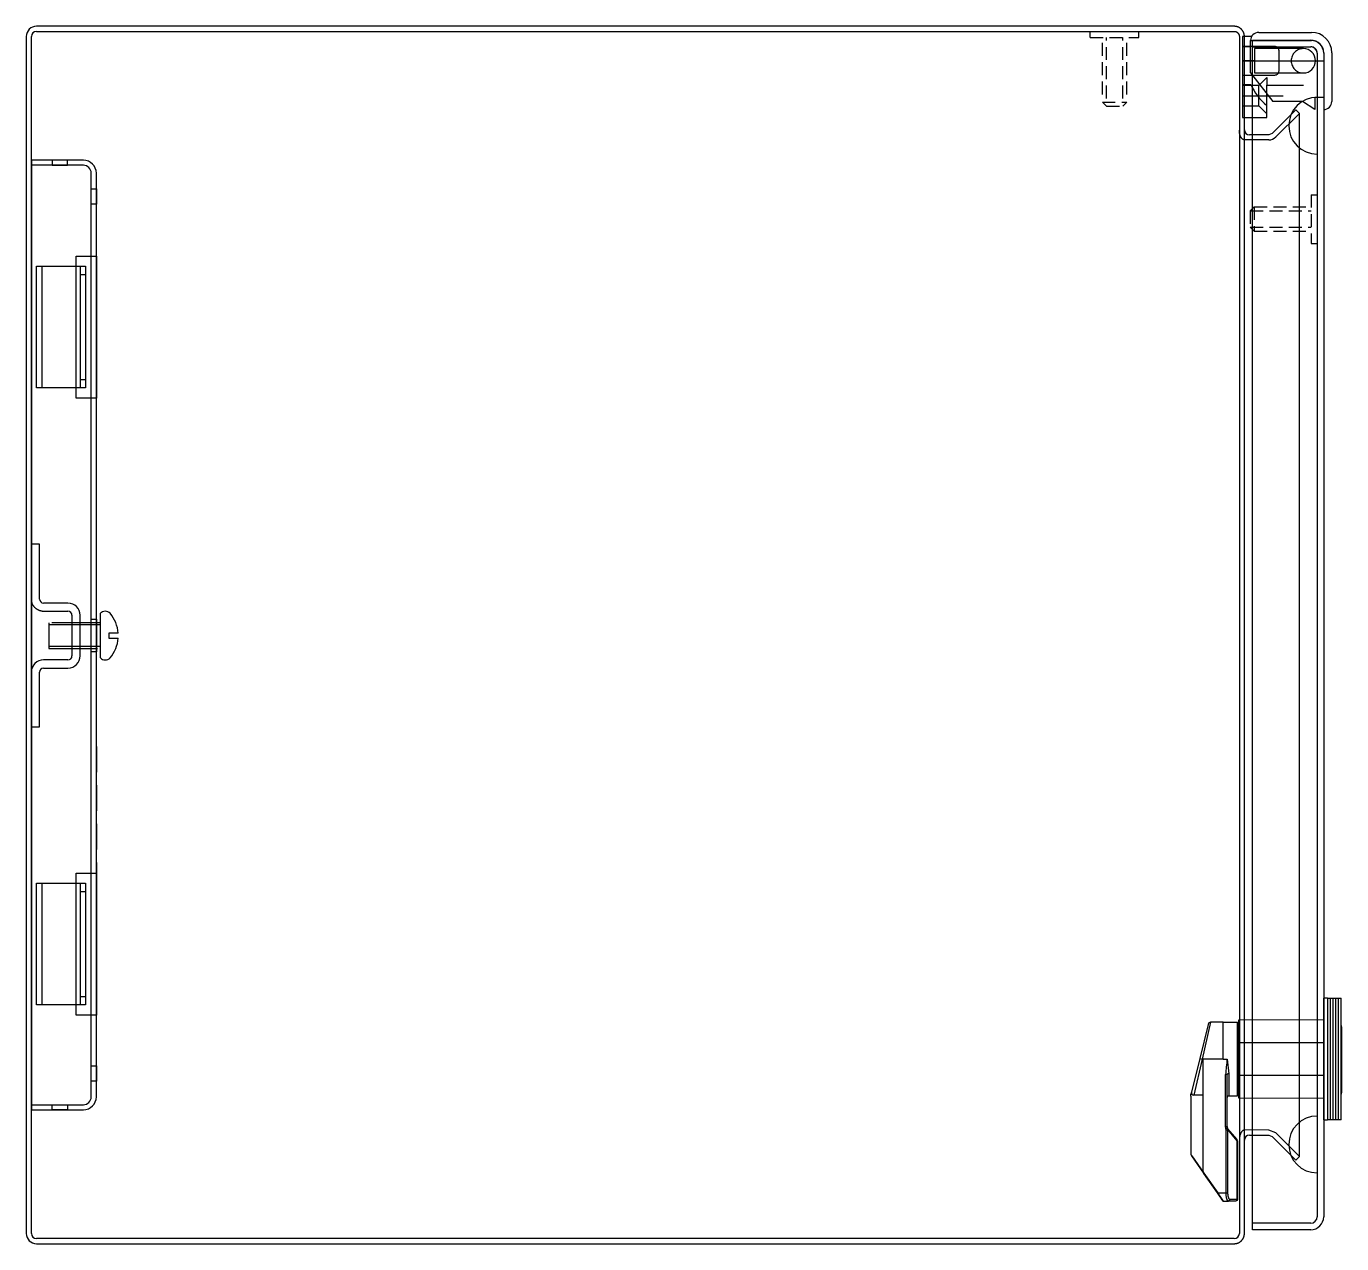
# Model space of a CAD drawing. Header units: millimetres. Extents: x 979 to 5828, y -1860 to 642.
# Drawn here: x 5126.4 to 5450.4, y -1385.1 to -1085.2 of the extents above; entities that cross this region are included whole.
import ezdxf

# ---------------------------------------------------------------- set-up
doc = ezdxf.new("R2010")
doc.units = ezdxf.units.MM
for name, pattern in [('ACAD_ISO03W100', [30, 12, -18]), ('CENTER', [50.8, 31.75, -6.35, 6.35, -6.35]), ('HIDDEN', [9.525, 6.35, -3.175]), ('HIDDEN2', [4.7625, 3.175, -1.5875])]:
    doc.linetypes.add(name, pattern=pattern)

msp = doc.modelspace()

# ---------------------------------------------------------------- linework, layer by layer
for p, q in [((5423.956, -1085.186), (5128.925, -1085.186)), ((5424.012, -1085.188), (5423.956, -1085.186)), ((5424.068, -1085.191), (5424.012, -1085.188)), ((5424.125, -1085.196), (5424.068, -1085.191)), ((5424.182, -1085.202), (5424.125, -1085.196)), ((5424.24, -1085.209), (5424.182, -1085.202)), ((5424.297, -1085.217), (5424.24, -1085.209)), ((5424.355, -1085.227), (5424.297, -1085.217)), ((5424.414, -1085.239), (5424.355, -1085.227)), ((5424.472, -1085.252), (5424.414, -1085.239)), ((5424.53, -1085.266), (5424.472, -1085.252)), ((5424.588, -1085.282), (5424.53, -1085.266)), ((5126.401, -1087.686), (5126.401, -1382.611)), ((5127.675, -1382.611), (5127.675, -1087.686)), ((5128.925, -1086.436), (5423.931, -1086.436)), ((5388.425, -1086.486), (5400.425, -1086.486)), ((5423.931, -1086.436), (5423.959, -1086.437)), ((5423.959, -1086.437), (5423.987, -1086.438)), ((5423.987, -1086.438), (5424.015, -1086.441)), ((5424.015, -1086.441), (5424.044, -1086.444)), ((5424.044, -1086.444), (5424.073, -1086.447)), ((5424.073, -1086.447), (5424.102, -1086.452)), ((5424.102, -1086.452), (5424.131, -1086.457)), ((5424.131, -1086.457), (5424.16, -1086.462)), ((5424.16, -1086.462), (5424.189, -1086.469)), ((5424.189, -1086.469), (5424.218, -1086.476)), ((5424.218, -1086.476), (5424.247, -1086.484)), ((5424.247, -1086.484), (5424.276, -1086.493)), ((5424.276, -1086.493), (5424.305, -1086.502)), ((5424.305, -1086.502), (5424.334, -1086.512)), ((5424.334, -1086.512), (5424.363, -1086.523)), ((5424.363, -1086.523), (5424.392, -1086.535)), ((5424.392, -1086.535), (5424.421, -1086.548)), ((5424.421, -1086.548), (5424.449, -1086.561)), ((5424.449, -1086.561), (5424.477, -1086.575)), ((5424.477, -1086.575), (5424.505, -1086.59)), ((5424.505, -1086.59), (5424.533, -1086.606)), ((5424.533, -1086.606), (5424.56, -1086.622)), ((5424.56, -1086.622), (5424.587, -1086.639)), ((5424.587, -1086.639), (5424.614, -1086.657)), ((5424.647, -1085.3), (5424.588, -1085.282)), ((5424.614, -1086.657), (5424.64, -1086.676)), ((5424.64, -1086.676), (5424.666, -1086.695)), ((5424.705, -1085.319), (5424.647, -1085.3)), ((5424.666, -1086.695), (5424.691, -1086.715)), ((5424.691, -1086.715), (5424.716, -1086.736)), ((5424.763, -1085.339), (5424.705, -1085.319)), ((5424.716, -1086.736), (5424.74, -1086.757)), ((5424.74, -1086.757), (5424.764, -1086.779)), ((5424.821, -1085.361), (5424.763, -1085.339)), ((5424.764, -1086.779), (5424.787, -1086.802)), ((5424.787, -1086.802), (5424.81, -1086.825)), ((5424.81, -1086.825), (5424.832, -1086.849)), ((5424.878, -1085.385), (5424.821, -1085.361)), ((5424.832, -1086.849), (5424.853, -1086.873)), ((5424.853, -1086.873), (5424.874, -1086.898)), ((5424.874, -1086.898), (5424.894, -1086.923)), ((5424.936, -1085.41), (5424.878, -1085.385)), ((5424.894, -1086.923), (5424.913, -1086.949)), ((5424.913, -1086.949), (5424.932, -1086.975)), ((5424.932, -1086.975), (5424.949, -1087.002)), ((5424.992, -1085.437), (5424.936, -1085.41)), ((5424.949, -1087.002), (5424.967, -1087.029)), ((5424.967, -1087.029), (5424.983, -1087.056)), ((5424.983, -1087.056), (5424.999, -1087.084)), ((5425.049, -1085.465), (5424.992, -1085.437)), ((5424.999, -1087.084), (5425.014, -1087.112)), ((5425.014, -1087.112), (5425.028, -1087.14)), ((5425.028, -1087.14), (5425.041, -1087.168)), ((5425.041, -1087.168), (5425.054, -1087.197)), ((5425.105, -1085.495), (5425.049, -1085.465)), ((5425.054, -1087.197), (5425.065, -1087.226)), ((5425.065, -1087.226), (5425.076, -1087.254)), ((5425.076, -1087.254), (5425.087, -1087.283)), ((5425.087, -1087.283), (5425.096, -1087.313)), ((5425.096, -1087.313), (5425.105, -1087.342)), ((5425.16, -1085.526), (5425.105, -1085.495)), ((5425.105, -1087.342), (5425.113, -1087.371)), ((5425.113, -1087.371), (5425.12, -1087.4)), ((5425.12, -1087.4), (5425.127, -1087.429)), ((5425.127, -1087.429), (5425.132, -1087.458)), ((5425.132, -1087.458), (5425.137, -1087.487)), ((5425.137, -1087.487), (5425.142, -1087.516)), ((5425.142, -1087.516), (5425.145, -1087.545)), ((5425.145, -1087.545), (5425.148, -1087.573)), ((5425.148, -1087.573), (5425.15, -1087.602)), ((5425.15, -1087.602), (5425.152, -1087.63)), ((5425.152, -1087.63), (5425.153, -1087.658)), ((5425.153, -1087.658), (5425.153, -1087.686)), ((5425.153, -1087.686), (5425.153, -1382.611)), ((5425.215, -1085.559), (5425.16, -1085.526)), ((5425.269, -1085.593), (5425.215, -1085.559)), ((5425.322, -1085.629), (5425.269, -1085.593)), ((5425.374, -1085.666), (5425.322, -1085.629)), ((5425.426, -1085.705), (5425.374, -1085.666)), ((5425.476, -1085.745), (5425.426, -1085.705)), ((5425.526, -1085.786), (5425.476, -1085.745)), ((5425.574, -1085.829), (5425.526, -1085.786)), ((5425.622, -1085.873), (5425.574, -1085.829)), ((5425.668, -1085.918), (5425.622, -1085.873)), ((5425.713, -1085.964), (5425.668, -1085.918)), ((5425.757, -1086.012), (5425.713, -1085.964)), ((5425.8, -1086.06), (5425.757, -1086.012)), ((5425.841, -1086.11), (5425.8, -1086.06)), ((5425.881, -1086.161), (5425.841, -1086.11)), ((5425.92, -1086.212), (5425.881, -1086.161)), ((5425.957, -1086.264), (5425.92, -1086.212)), ((5428.193, -1087.686), (5425.925, -1087.686)), ((5425.925, -1087.686), (5425.925, -1103.686)), ((5425.925, -1087.686), (5425.925, -1107.686)), ((5425.993, -1086.318), (5425.957, -1086.264)), ((5426.027, -1086.372), (5425.993, -1086.318)), ((5426.06, -1086.426), (5426.027, -1086.372)), ((5426.091, -1086.482), (5426.06, -1086.426)), ((5426.121, -1086.537), (5426.091, -1086.482)), ((5426.149, -1086.594), (5426.121, -1086.537)), ((5426.176, -1086.651), (5426.149, -1086.594)), ((5426.201, -1086.708), (5426.176, -1086.651)), ((5426.225, -1086.765), (5426.201, -1086.708)), ((5426.247, -1086.823), (5426.225, -1086.765)), ((5426.268, -1086.881), (5426.247, -1086.823)), ((5426.287, -1086.939), (5426.268, -1086.881)), ((5426.304, -1086.998), (5426.287, -1086.939)), ((5426.32, -1087.056), (5426.304, -1086.998)), ((5426.334, -1087.114), (5426.32, -1087.056)), ((5426.347, -1087.173), (5426.334, -1087.114)), ((5426.359, -1087.231), (5426.347, -1087.173)), ((5426.369, -1087.289), (5426.359, -1087.231)), ((5426.377, -1087.346), (5426.369, -1087.289)), ((5426.385, -1087.404), (5426.377, -1087.346)), ((5426.39, -1087.461), (5426.385, -1087.404)), ((5426.395, -1087.518), (5426.39, -1087.461)), ((5426.398, -1087.574), (5426.395, -1087.518)), ((5426.4, -1087.63), (5426.398, -1087.574)), ((5426.401, -1087.686), (5426.4, -1087.63)), ((5426.401, -1382.111), (5426.401, -1087.686)), ((5429.925, -1086.686), (5442.925, -1086.686)), ((5425.925, -1090.186), (5427.925, -1090.186)), ((5427.925, -1096.686), (5427.925, -1088.686)), ((5427.925, -1088.686), (5442.925, -1088.686)), ((5428.425, -1088.628), (5442.725, -1088.628)), ((5428.425, -1381.668), (5428.425, -1088.628)), ((5428.425, -1088.628), (5442.725, -1088.628)), ((5428.425, -1088.628), (5442.725, -1088.628)), ((5428.425, -1090.228), (5442.725, -1090.228)), ((5440.925, -1090.686), (5428.925, -1090.686)), ((5428.925, -1090.686), (5428.925, -1096.686)), ((5445.925, -1091.686), (5445.925, -1105.686)), ((5447.925, -1091.686), (5447.925, -1103.686)), ((5444.325, -1091.828), (5444.325, -1378.468)), ((5445.925, -1091.828), (5445.925, -1378.468)), ((5425.925, -1097.186), (5428.314, -1097.186)), ((5427.925, -1096.686), (5433.37, -1103.686)), ((5428.925, -1096.686), (5440.925, -1096.686)), ((5425.925, -1099.486), (5427.95, -1099.486)), ((5431.925, -1107.686), (5431.925, -1099.686)), ((5431.925, -1107.686), (5431.925, -1104.686)), ((5440.725, -1103.686), (5433.37, -1103.686)), ((5443.725, -1105.686), (5440.725, -1103.686)), ((5445.925, -1102.686), (5443.725, -1102.686)), ((5443.725, -1102.686), (5443.725, -1105.686)), ((5444.325, -1102.686), (5444.325, -1116.686)), ((5425.925, -1107.686), (5431.925, -1107.686)), ((5439.088, -1105.748), (5433.267, -1111.57)), ((5439.972, -1106.632), (5434.151, -1112.453)), ((5439.972, -1106.632), (5439.088, -1105.748)), ((5439.972, -1363.664), (5439.972, -1106.632)), ((5425.152, -1110.796), (5425.151, -1110.685)), ((5425.155, -1110.909), (5425.152, -1110.796)), ((5425.161, -1111.021), (5425.155, -1110.909)), ((5425.17, -1111.135), (5425.161, -1111.021)), ((5425.181, -1111.248), (5425.17, -1111.135)), ((5425.195, -1111.362), (5425.181, -1111.248)), ((5425.211, -1111.475), (5425.195, -1111.362)), ((5425.231, -1111.588), (5425.211, -1111.475)), ((5425.254, -1111.699), (5425.231, -1111.588)), ((5425.279, -1111.809), (5425.254, -1111.699)), ((5425.308, -1111.917), (5425.279, -1111.809)), ((5425.34, -1112.023), (5425.308, -1111.917)), ((5425.357, -1112.075), (5425.34, -1112.023)), ((5425.375, -1112.126), (5425.357, -1112.075)), ((5425.394, -1112.177), (5425.375, -1112.126)), ((5425.414, -1112.227), (5425.394, -1112.177)), ((5425.434, -1112.276), (5425.414, -1112.227)), ((5425.455, -1112.324), (5425.434, -1112.276)), ((5425.476, -1112.371), (5425.455, -1112.324)), ((5425.499, -1112.417), (5425.476, -1112.371)), ((5425.522, -1112.462), (5425.499, -1112.417)), ((5425.546, -1112.506), (5425.522, -1112.462)), ((5425.571, -1112.549), (5425.546, -1112.506)), ((5425.596, -1112.591), (5425.571, -1112.549)), ((5425.622, -1112.632), (5425.596, -1112.591)), ((5425.649, -1112.671), (5425.622, -1112.632)), ((5425.676, -1112.709), (5425.649, -1112.671)), ((5425.704, -1112.746), (5425.676, -1112.709)), ((5425.733, -1112.782), (5425.704, -1112.746)), ((5425.762, -1112.816), (5425.733, -1112.782)), ((5425.791, -1112.848), (5425.762, -1112.816)), ((5425.822, -1112.88), (5425.791, -1112.848)), ((5425.852, -1112.909), (5425.822, -1112.88)), ((5425.884, -1112.938), (5425.852, -1112.909)), ((5425.915, -1112.965), (5425.884, -1112.938)), ((5425.931, -1112.978), (5425.915, -1112.965)), ((5425.948, -1112.99), (5425.931, -1112.978)), ((5425.964, -1113.002), (5425.948, -1112.99)), ((5425.98, -1113.014), (5425.964, -1113.002)), ((5425.997, -1113.025), (5425.98, -1113.014)), ((5426.013, -1113.036), (5425.997, -1113.025)), ((5426.03, -1113.047), (5426.013, -1113.036)), ((5426.047, -1113.057), (5426.03, -1113.047)), ((5426.063, -1113.067), (5426.047, -1113.057)), ((5426.08, -1113.076), (5426.063, -1113.067)), ((5426.097, -1113.085), (5426.08, -1113.076)), ((5426.114, -1113.094), (5426.097, -1113.085)), ((5426.131, -1113.102), (5426.114, -1113.094)), ((5426.148, -1113.11), (5426.131, -1113.102)), ((5426.166, -1113.117), (5426.148, -1113.11)), ((5426.183, -1113.124), (5426.166, -1113.117)), ((5426.2, -1113.131), (5426.183, -1113.124)), ((5426.218, -1113.137), (5426.2, -1113.131)), ((5426.235, -1113.143), (5426.218, -1113.137)), ((5426.253, -1113.149), (5426.235, -1113.143)), ((5426.27, -1113.154), (5426.253, -1113.149)), ((5426.288, -1113.159), (5426.27, -1113.154)), ((5426.305, -1113.163), (5426.288, -1113.159)), ((5426.323, -1113.167), (5426.305, -1113.163)), ((5426.341, -1113.17), (5426.323, -1113.167)), ((5426.358, -1113.174), (5426.341, -1113.17)), ((5426.376, -1113.176), (5426.358, -1113.174)), ((5426.394, -1113.179), (5426.376, -1113.176)), ((5426.412, -1113.181), (5426.394, -1113.179)), ((5426.429, -1113.182), (5426.412, -1113.181)), ((5426.447, -1113.184), (5426.429, -1113.182)), ((5426.465, -1113.185), (5426.447, -1113.184)), ((5426.483, -1113.185), (5426.465, -1113.185)), ((5426.5, -1113.185), (5426.483, -1113.185)), ((5432.383, -1113.185), (5426.5, -1113.185)), ((5432.383, -1111.936), (5427.651, -1111.936)), ((5433.267, -1111.57), (5432.383, -1111.936)), ((5140.451, -1118.186), (5127.651, -1118.186)), ((5127.651, -1118.186), (5127.651, -1352.111)), ((5140.451, -1119.436), (5127.651, -1119.436)), ((5142.401, -1348.911), (5142.401, -1121.386)), ((5143.651, -1348.911), (5143.651, -1121.386)), ((5444.325, -1126.686), (5444.325, -1138.686)), ((5138.651, -1141.786), (5143.651, -1141.786)), ((5138.651, -1176.786), (5138.651, -1141.786)), ((5143.651, -1141.786), (5143.651, -1176.786)), ((5128.951, -1144.286), (5140.951, -1144.286)), ((5128.951, -1174.286), (5128.951, -1144.286)), ((5130.201, -1144.286), (5130.201, -1174.286)), ((5139.701, -1144.286), (5139.701, -1174.286)), ((5139.701, -1146.357), (5140.951, -1146.357)), ((5140.951, -1144.286), (5140.951, -1174.286)), ((5139.701, -1172.215), (5140.951, -1172.215)), ((5140.951, -1174.286), (5128.951, -1174.286)), ((5143.651, -1176.786), (5138.651, -1176.786)), ((5127.651, -1212.786), (5127.675, -1226.671)), ((5129.651, -1212.786), (5127.651, -1212.786)), ((5129.651, -1226.286), (5129.651, -1212.786)), ((5127.675, -1226.671), (5127.675, -1226.723)), ((5127.675, -1226.723), (5127.676, -1226.776)), ((5127.676, -1226.776), (5127.679, -1226.829)), ((5127.679, -1226.829), (5127.684, -1226.883)), ((5127.684, -1226.883), (5127.69, -1226.937)), ((5127.69, -1226.937), (5127.698, -1226.992)), ((5127.698, -1226.992), (5127.707, -1227.047)), ((5127.707, -1227.047), (5127.718, -1227.102)), ((5127.718, -1227.102), (5127.731, -1227.158)), ((5127.731, -1227.158), (5127.746, -1227.214)), ((5127.746, -1227.214), (5127.762, -1227.27)), ((5127.762, -1227.27), (5127.78, -1227.326)), ((5127.78, -1227.326), (5127.8, -1227.383)), ((5127.8, -1227.383), (5127.822, -1227.439)), ((5127.822, -1227.439), (5127.846, -1227.496)), ((5127.846, -1227.496), (5127.872, -1227.553)), ((5127.872, -1227.553), (5127.899, -1227.609)), ((5127.899, -1227.609), (5127.929, -1227.665)), ((5127.929, -1227.665), (5127.96, -1227.722)), ((5127.96, -1227.722), (5127.993, -1227.778)), ((5127.993, -1227.778), (5128.028, -1227.833)), ((5136.651, -1227.286), (5130.651, -1227.286)), ((5128.028, -1227.833), (5128.065, -1227.888)), ((5128.065, -1227.888), (5128.104, -1227.943)), ((5128.104, -1227.943), (5128.144, -1227.997)), ((5128.144, -1227.997), (5128.186, -1228.051)), ((5128.186, -1228.051), (5128.23, -1228.104)), ((5128.23, -1228.104), (5128.276, -1228.157)), ((5128.276, -1228.157), (5128.324, -1228.209)), ((5128.324, -1228.209), (5128.373, -1228.26)), ((5128.373, -1228.26), (5128.423, -1228.31)), ((5128.423, -1228.31), (5128.475, -1228.359)), ((5128.475, -1228.359), (5128.529, -1228.407)), ((5128.529, -1228.407), (5128.584, -1228.455)), ((5128.584, -1228.455), (5128.641, -1228.501)), ((5128.641, -1228.501), (5128.699, -1228.546)), ((5128.699, -1228.546), (5128.758, -1228.59)), ((5128.758, -1228.59), (5128.818, -1228.633)), ((5128.818, -1228.633), (5128.88, -1228.675)), ((5128.88, -1228.675), (5128.943, -1228.716)), ((5128.943, -1228.716), (5129.006, -1228.755)), ((5129.006, -1228.755), (5129.071, -1228.793)), ((5129.071, -1228.793), (5129.136, -1228.83)), ((5129.136, -1228.83), (5129.202, -1228.865)), ((5129.202, -1228.865), (5129.269, -1228.899)), ((5129.269, -1228.899), (5129.337, -1228.932)), ((5129.337, -1228.932), (5129.405, -1228.963)), ((5129.405, -1228.963), (5129.474, -1228.993)), ((5129.474, -1228.993), (5129.543, -1229.021)), ((5129.543, -1229.021), (5129.612, -1229.048)), ((5129.612, -1229.048), (5129.682, -1229.074)), ((5129.682, -1229.074), (5129.752, -1229.098)), ((5129.752, -1229.098), (5129.822, -1229.121)), ((5129.822, -1229.121), (5129.892, -1229.142)), ((5129.892, -1229.142), (5129.962, -1229.162)), ((5129.962, -1229.162), (5130.032, -1229.18)), ((5130.032, -1229.18), (5130.102, -1229.197)), ((5130.102, -1229.197), (5130.172, -1229.213)), ((5130.172, -1229.213), (5130.241, -1229.227)), ((5130.241, -1229.227), (5130.311, -1229.24)), ((5130.311, -1229.24), (5130.38, -1229.252)), ((5130.38, -1229.252), (5130.516, -1229.272)), ((5130.516, -1229.272), (5130.651, -1229.286)), ((5130.651, -1229.286), (5136.651, -1229.286)), ((5137.651, -1230.286), (5137.651, -1240.286)), ((5139.65, -1240.286), (5139.65, -1230.286)), ((5144.65, -1240.796), (5144.65, -1229.796)), ((5131.95, -1232.671), (5131.95, -1237.921)), ((5144.65, -1232.671), (5131.95, -1232.671)), ((5142.401, -1231.286), (5143.651, -1231.286)), ((5142.401, -1239.286), (5142.401, -1231.286)), ((5143.651, -1231.286), (5143.651, -1239.286)), ((5144.65, -1237.921), (5144.65, -1232.671)), ((5146.75, -1234.696), (5146.75, -1235.896)), ((5149.029, -1234.696), (5146.75, -1234.696)), ((5146.75, -1235.896), (5149.029, -1235.896)), ((5131.95, -1237.921), (5144.65, -1237.921)), ((5143.651, -1239.286), (5142.401, -1239.286)), ((5136.651, -1241.286), (5130.651, -1241.286)), ((5130.651, -1243.286), (5136.651, -1243.286)), ((5127.651, -1244.286), (5127.651, -1257.786)), ((5129.651, -1257.786), (5129.651, -1244.286)), ((5127.651, -1257.786), (5129.651, -1257.786)), ((5138.651, -1293.786), (5143.651, -1293.786)), ((5138.651, -1328.786), (5138.651, -1293.786)), ((5143.651, -1293.786), (5143.651, -1328.786)), ((5128.951, -1296.286), (5140.951, -1296.286)), ((5128.951, -1326.286), (5128.951, -1296.286)), ((5130.201, -1296.286), (5130.201, -1326.286)), ((5139.701, -1296.286), (5139.701, -1326.286)), ((5139.701, -1298.357), (5140.951, -1298.357)), ((5140.951, -1296.286), (5140.951, -1326.286)), ((5139.701, -1324.215), (5140.951, -1324.215)), ((5140.951, -1326.286), (5128.951, -1326.286)), ((5143.651, -1328.786), (5138.651, -1328.786)), ((5142.401, -1341.329), (5143.651, -1341.329)), ((5142.401, -1345.079), (5142.401, -1341.329)), ((5143.651, -1341.329), (5143.651, -1345.079)), ((5143.651, -1345.079), (5142.401, -1345.079)), ((5127.651, -1350.861), (5140.451, -1350.861)), ((5132.776, -1350.861), (5136.526, -1350.861)), ((5132.776, -1352.111), (5132.776, -1350.861)), ((5136.526, -1350.861), (5136.526, -1352.111)), ((5127.651, -1352.111), (5140.451, -1352.111)), ((5136.526, -1352.111), (5132.776, -1352.111)), ((5444.325, -1353.668), (5444.325, -1367.668)), ((5425.86, -1357.371), (5425.829, -1357.401)), ((5425.891, -1357.343), (5425.86, -1357.371)), ((5425.923, -1357.316), (5425.891, -1357.343)), ((5425.939, -1357.303), (5425.923, -1357.316)), ((5425.955, -1357.29), (5425.939, -1357.303)), ((5425.971, -1357.278), (5425.955, -1357.29)), ((5425.987, -1357.267), (5425.971, -1357.278)), ((5426.004, -1357.255), (5425.987, -1357.267)), ((5426.02, -1357.244), (5426.004, -1357.255)), ((5426.037, -1357.234), (5426.02, -1357.244)), ((5426.054, -1357.224), (5426.037, -1357.234)), ((5426.071, -1357.214), (5426.054, -1357.224)), ((5426.088, -1357.205), (5426.071, -1357.214)), ((5426.105, -1357.196), (5426.088, -1357.205)), ((5426.122, -1357.187), (5426.105, -1357.196)), ((5426.139, -1357.179), (5426.122, -1357.187)), ((5426.156, -1357.171), (5426.139, -1357.179)), ((5426.173, -1357.163), (5426.156, -1357.171)), ((5426.19, -1357.156), (5426.173, -1357.163)), ((5426.208, -1357.15), (5426.19, -1357.156)), ((5426.225, -1357.144), (5426.208, -1357.15)), ((5426.243, -1357.138), (5426.225, -1357.144)), ((5426.26, -1357.132), (5426.243, -1357.138)), ((5426.278, -1357.127), (5426.26, -1357.132)), ((5426.295, -1357.122), (5426.278, -1357.127)), ((5426.313, -1357.118), (5426.295, -1357.122)), ((5426.33, -1357.114), (5426.313, -1357.118)), ((5426.348, -1357.111), (5426.33, -1357.114)), ((5426.366, -1357.108), (5426.348, -1357.111)), ((5426.384, -1357.105), (5426.366, -1357.108)), ((5426.401, -1357.102), (5426.384, -1357.105)), ((5426.419, -1357.1), (5426.401, -1357.102)), ((5426.437, -1357.099), (5426.419, -1357.1)), ((5426.455, -1357.097), (5426.437, -1357.099)), ((5426.472, -1357.097), (5426.455, -1357.097)), ((5426.49, -1357.096), (5426.472, -1357.097)), ((5426.508, -1357.096), (5426.49, -1357.096)), ((5432.39, -1357.103), (5426.508, -1357.096)), ((5434.157, -1357.837), (5432.39, -1357.103)), ((5425.156, -1359.483), (5425.155, -1359.594)), ((5425.16, -1359.371), (5425.156, -1359.483)), ((5425.166, -1359.258), (5425.16, -1359.371)), ((5425.175, -1359.145), (5425.166, -1359.258)), ((5425.186, -1359.031), (5425.175, -1359.145)), ((5425.2, -1358.918), (5425.186, -1359.031)), ((5425.217, -1358.805), (5425.2, -1358.918)), ((5425.237, -1358.692), (5425.217, -1358.805)), ((5425.26, -1358.581), (5425.237, -1358.692)), ((5425.285, -1358.471), (5425.26, -1358.581)), ((5425.314, -1358.363), (5425.285, -1358.471)), ((5425.346, -1358.257), (5425.314, -1358.363)), ((5425.364, -1358.205), (5425.346, -1358.257)), ((5425.382, -1358.154), (5425.364, -1358.205)), ((5425.4, -1358.103), (5425.382, -1358.154)), ((5425.42, -1358.053), (5425.4, -1358.103)), ((5425.44, -1358.004), (5425.42, -1358.053)), ((5425.461, -1357.956), (5425.44, -1358.004)), ((5425.483, -1357.909), (5425.461, -1357.956)), ((5425.506, -1357.863), (5425.483, -1357.909)), ((5425.529, -1357.818), (5425.506, -1357.863)), ((5425.553, -1357.774), (5425.529, -1357.818)), ((5425.577, -1357.731), (5425.553, -1357.774)), ((5425.603, -1357.689), (5425.577, -1357.731)), ((5425.629, -1357.649), (5425.603, -1357.689)), ((5425.656, -1357.609), (5425.629, -1357.649)), ((5425.683, -1357.571), (5425.656, -1357.609)), ((5425.711, -1357.534), (5425.683, -1357.571)), ((5425.74, -1357.499), (5425.711, -1357.534)), ((5425.769, -1357.465), (5425.74, -1357.499)), ((5425.798, -1357.432), (5425.769, -1357.465)), ((5425.829, -1357.401), (5425.798, -1357.432)), ((5427.651, -1358.361), (5432.383, -1358.361)), ((5432.383, -1358.361), (5433.267, -1358.727)), ((5433.267, -1358.727), (5439.088, -1364.548)), ((5439.972, -1363.664), (5434.157, -1357.837)), ((5439.088, -1364.548), (5439.972, -1363.664)), ((5442.725, -1380.068), (5428.425, -1380.068)), ((5426.287, -1383.357), (5426.304, -1383.299)), ((5426.304, -1383.299), (5426.32, -1383.241)), ((5426.32, -1383.241), (5426.334, -1383.182)), ((5426.334, -1383.182), (5426.347, -1383.124)), ((5426.347, -1383.124), (5426.359, -1383.066)), ((5426.359, -1383.066), (5426.369, -1383.008)), ((5426.369, -1383.008), (5426.377, -1382.95)), ((5426.377, -1382.95), (5426.385, -1382.893)), ((5426.385, -1382.893), (5426.39, -1382.836)), ((5426.39, -1382.836), (5426.395, -1382.779)), ((5426.395, -1382.779), (5426.398, -1382.723)), ((5426.398, -1382.723), (5426.4, -1382.667)), ((5426.4, -1382.667), (5426.401, -1382.611)), ((5426.401, -1382.611), (5426.401, -1382.111)), ((5442.725, -1381.668), (5428.425, -1381.668)), ((5128.901, -1385.111), (5423.956, -1385.111)), ((5423.903, -1383.861), (5128.925, -1383.861)), ((5423.956, -1385.111), (5424.012, -1385.109)), ((5424.012, -1385.109), (5424.068, -1385.106)), ((5424.068, -1385.106), (5424.125, -1385.101)), ((5424.125, -1385.101), (5424.182, -1385.095)), ((5424.182, -1385.095), (5424.24, -1385.088)), ((5424.24, -1385.088), (5424.297, -1385.079)), ((5424.297, -1385.079), (5424.355, -1385.069)), ((5424.355, -1385.069), (5424.414, -1385.058)), ((5424.414, -1385.058), (5424.472, -1385.045)), ((5424.472, -1385.045), (5424.53, -1385.031)), ((5424.53, -1385.031), (5424.588, -1385.015)), ((5424.588, -1385.015), (5424.647, -1384.997)), ((5424.647, -1384.997), (5424.705, -1384.978)), ((5424.705, -1384.978), (5424.763, -1384.958)), ((5424.763, -1384.958), (5424.821, -1384.936)), ((5424.821, -1384.936), (5424.878, -1384.912)), ((5424.878, -1384.912), (5424.936, -1384.887)), ((5424.936, -1384.887), (5424.992, -1384.86)), ((5424.992, -1384.86), (5425.049, -1384.832)), ((5425.049, -1384.832), (5425.105, -1384.802)), ((5425.105, -1384.802), (5425.16, -1384.771)), ((5425.16, -1384.771), (5425.215, -1384.738)), ((5425.215, -1384.738), (5425.269, -1384.704)), ((5425.269, -1384.704), (5425.322, -1384.668)), ((5425.322, -1384.668), (5425.374, -1384.631)), ((5425.374, -1384.631), (5425.426, -1384.592)), ((5425.426, -1384.592), (5425.476, -1384.552)), ((5425.476, -1384.552), (5425.526, -1384.511)), ((5425.526, -1384.511), (5425.574, -1384.468)), ((5425.574, -1384.468), (5425.622, -1384.424)), ((5425.622, -1384.424), (5425.668, -1384.379)), ((5425.668, -1384.379), (5425.713, -1384.333)), ((5425.713, -1384.333), (5425.757, -1384.285)), ((5425.757, -1384.285), (5425.8, -1384.237)), ((5425.8, -1384.237), (5425.841, -1384.187)), ((5425.841, -1384.187), (5425.881, -1384.136)), ((5425.881, -1384.136), (5425.92, -1384.085)), ((5425.92, -1384.085), (5425.957, -1384.032)), ((5425.957, -1384.032), (5425.993, -1383.979)), ((5425.993, -1383.979), (5426.027, -1383.925)), ((5426.027, -1383.925), (5426.06, -1383.871)), ((5426.06, -1383.871), (5426.091, -1383.815)), ((5426.091, -1383.815), (5426.121, -1383.759)), ((5426.121, -1383.759), (5426.149, -1383.703)), ((5426.149, -1383.703), (5426.176, -1383.646)), ((5426.176, -1383.646), (5426.201, -1383.589)), ((5426.201, -1383.589), (5426.225, -1383.531)), ((5426.225, -1383.531), (5426.247, -1383.474)), ((5426.247, -1383.474), (5426.268, -1383.416)), ((5426.268, -1383.416), (5426.287, -1383.357))]:
    msp.add_line(p, q)
at = {"color": 9, "linetype": 'HIDDEN2'}
for p, q in [((5388.425, -1087.986), (5388.425, -1086.486)), ((5388.425, -1087.986), (5400.425, -1087.986)), ((5391.425, -1101.986), (5391.425, -1087.986)), ((5392.425, -1102.986), (5392.425, -1087.986)), ((5396.425, -1102.986), (5396.425, -1087.986)), ((5397.425, -1101.986), (5397.425, -1087.986)), ((5400.425, -1087.986), (5400.425, -1086.486)), ((5391.425, -1103.895), (5397.425, -1103.895)), ((5391.425, -1103.895), (5392.425, -1104.895)), ((5397.425, -1103.895), (5396.425, -1104.895)), ((5392.425, -1104.895), (5396.425, -1104.895)), ((5442.825, -1126.686), (5444.325, -1126.686)), ((5442.825, -1126.686), (5442.825, -1138.686)), ((5428.825, -1129.686), (5427.825, -1130.686)), ((5428.825, -1129.686), (5428.825, -1135.686)), ((5428.825, -1129.686), (5442.825, -1129.686)), ((5427.825, -1130.686), (5427.825, -1134.686)), ((5427.825, -1130.686), (5442.825, -1130.686)), ((5428.825, -1135.686), (5427.825, -1134.686)), ((5427.825, -1134.686), (5442.825, -1134.686)), ((5428.825, -1135.686), (5442.825, -1135.686)), ((5442.825, -1138.686), (5444.325, -1138.686))]:
    msp.add_line(p, q, dxfattribs=at)
at = {"linetype": 'ACAD_ISO03W100'}
for p, q in [((5433.925, -1090.186), (5425.925, -1090.186)), ((5425.925, -1090.186), (5425.925, -1097.186)), ((5434.925, -1096.186), (5434.925, -1091.186)), ((5425.925, -1097.186), (5433.925, -1097.186)), ((5429.925, -1099.786), (5431.925, -1097.786)), ((5431.925, -1097.786), (5431.925, -1099.686)), ((5429.925, -1099.786), (5425.925, -1099.786)), ((5425.925, -1099.786), (5425.925, -1104.786)), ((5429.925, -1104.786), (5429.925, -1099.786)), ((5431.925, -1099.686), (5440.925, -1099.686)), ((5425.925, -1102.286), (5435.925, -1102.286)), ((5425.925, -1104.786), (5429.925, -1104.786)), ((5429.925, -1104.786), (5431.925, -1106.786)), ((5131.95, -1232.111), (5131.95, -1238.461)), ((5144.65, -1232.111), (5131.95, -1232.111)), ((5144.65, -1238.461), (5144.65, -1232.111)), ((5131.95, -1238.461), (5144.65, -1238.461))]:
    msp.add_line(p, q, dxfattribs=at)
at = {"color": 9, "linetype": 'HIDDEN'}
for p, q in [((5428.425, -1090.228), (5442.725, -1090.228)), ((5428.425, -1090.228), (5442.725, -1090.228)), ((5138.651, -1141.786), (5143.651, -1141.786)), ((5143.651, -1141.786), (5143.651, -1176.786)), ((5143.651, -1176.786), (5138.651, -1176.786)), ((5143.651, -1262.611), (5143.651, -1297.611))]:
    msp.add_line(p, q, dxfattribs=at)
at = {"linetype": 'CENTER'}
for p, q in [((5428.925, -1093.686), (5425.925, -1093.686)), ((5425.925, -1093.686), (5445.925, -1093.686))]:
    msp.add_line(p, q, dxfattribs=at)
at = {"color": 9}
for p, q in [((5136.526, -1118.186), (5132.776, -1118.186)), ((5132.776, -1118.186), (5132.776, -1119.436)), ((5132.776, -1119.436), (5136.526, -1119.436)), ((5136.526, -1119.436), (5136.526, -1118.186)), ((5142.401, -1125.218), (5143.651, -1125.218)), ((5142.401, -1128.968), (5142.401, -1125.218)), ((5143.651, -1125.218), (5143.651, -1128.968)), ((5143.651, -1128.968), (5142.401, -1128.968))]:
    msp.add_line(p, q, dxfattribs=at)
at = {"color": 7}
for p, q in [((5143.651, -1239.286), (5143.651, -1231.286)), ((5445.925, -1354.611), (5445.925, -1324.611)), ((5446.9, -1324.611), (5445.925, -1324.611)), ((5446.9, -1324.611), (5447.643, -1324.611)), ((5446.9, -1324.611), (5446.9, -1354.611)), ((5447.643, -1324.611), (5448.298, -1324.611)), ((5447.643, -1354.611), (5447.643, -1324.611)), ((5448.298, -1324.611), (5448.953, -1324.611)), ((5448.298, -1354.611), (5448.298, -1324.611)), ((5448.953, -1324.611), (5449.609, -1324.611)), ((5448.953, -1354.611), (5448.953, -1324.611)), ((5449.609, -1324.611), (5450.263, -1324.611)), ((5449.609, -1354.611), (5449.609, -1324.611)), ((5450.263, -1354.611), (5450.263, -1324.611)), ((5417.47, -1331.108), (5415.408, -1339.466)), ((5418.072, -1330.563), (5415.989, -1339.61)), ((5421.175, -1330.547), (5418.071, -1330.56)), ((5421.176, -1339.608), (5421.175, -1330.547)), ((5421.175, -1330.549), (5424.675, -1330.561)), ((5424.675, -1348.661), (5424.675, -1330.561)), ((5445.925, -1329.94), (5424.925, -1330.011)), ((5424.925, -1330.011), (5424.925, -1335.542)), ((5450.361, -1331.877), (5450.263, -1331.231)), ((5450.361, -1331.877), (5450.263, -1331.877)), ((5450.361, -1347.744), (5450.361, -1331.877)), ((5424.925, -1334.897), (5424.675, -1334.898)), ((5424.925, -1335.542), (5445.925, -1335.52)), ((5424.925, -1343.68), (5424.925, -1335.542)), ((5415.408, -1339.466), (5413.36, -1347.771)), ((5415.989, -1339.61), (5413.936, -1348.523)), ((5415.989, -1339.61), (5416.175, -1339.61)), ((5421.175, -1339.611), (5416.175, -1339.611)), ((5416.175, -1339.611), (5416.175, -1366.894)), ((5421.175, -1339.611), (5422.175, -1339.611)), ((5422.175, -1339.611), (5422.574, -1343.248)), ((5421.774, -1356.275), (5421.774, -1343.408)), ((5421.852, -1343.408), (5421.774, -1343.408)), ((5421.928, -1343.408), (5421.852, -1343.408)), ((5421.997, -1343.408), (5421.928, -1343.408)), ((5422.058, -1343.408), (5421.997, -1343.408)), ((5422.108, -1343.408), (5422.058, -1343.408)), ((5422.145, -1343.408), (5422.108, -1343.408)), ((5422.168, -1343.408), (5422.145, -1343.408)), ((5422.175, -1343.408), (5422.168, -1343.408)), ((5422.183, -1343.377), (5422.175, -1343.408)), ((5422.175, -1356.275), (5422.175, -1343.408)), ((5422.206, -1343.347), (5422.183, -1343.377)), ((5422.242, -1343.319), (5422.206, -1343.347)), ((5422.292, -1343.295), (5422.242, -1343.319)), ((5422.352, -1343.275), (5422.292, -1343.295)), ((5422.421, -1343.26), (5422.352, -1343.275)), ((5422.496, -1343.251), (5422.421, -1343.26)), ((5422.574, -1343.248), (5422.496, -1343.251)), ((5422.574, -1343.248), (5422.574, -1348.668)), ((5424.675, -1344.324), (5424.925, -1344.325)), ((5445.925, -1343.701), (5424.925, -1343.68)), ((5424.925, -1343.68), (5424.925, -1349.211)), ((5413.175, -1348.763), (5413.234, -1348.284)), ((5413.175, -1348.763), (5413.175, -1362.615)), ((5413.36, -1347.771), (5413.234, -1348.284)), ((5416.175, -1348.53), (5413.937, -1348.523)), ((5422.574, -1348.668), (5424.677, -1348.661)), ((5424.925, -1349.211), (5445.925, -1349.281)), ((5450.361, -1347.744), (5450.263, -1347.744)), ((5450.263, -1348.339), (5450.36, -1347.807)), ((5450.36, -1347.807), (5450.263, -1347.807)), ((5450.36, -1347.807), (5450.361, -1347.744)), ((5421.774, -1356.275), (5422.058, -1356.275)), ((5421.834, -1356.692), (5421.774, -1356.275)), ((5421.834, -1356.692), (5422.212, -1356.682)), ((5421.893, -1357.11), (5421.834, -1356.692)), ((5422.123, -1357.11), (5421.893, -1357.11)), ((5421.894, -1372.609), (5421.893, -1357.11)), ((5422.058, -1356.275), (5422.212, -1356.682)), ((5422.058, -1356.275), (5422.175, -1356.275)), ((5422.123, -1357.11), (5422.212, -1356.682)), ((5422.27, -1357.11), (5422.123, -1357.11)), ((5422.175, -1356.275), (5422.175, -1356.369)), ((5422.175, -1356.369), (5422.212, -1356.682)), ((5422.181, -1356.531), (5422.188, -1356.512)), ((5422.188, -1356.512), (5422.189, -1356.482)), ((5422.199, -1356.599), (5422.269, -1356.719)), ((5422.22, -1356.641), (5422.204, -1356.58)), ((5422.33, -1356.837), (5422.212, -1356.682)), ((5422.304, -1357.043), (5422.212, -1356.682)), ((5424.582, -1359.475), (5422.269, -1356.719)), ((5422.269, -1356.719), (5422.33, -1356.837)), ((5422.304, -1357.043), (5422.27, -1357.11)), ((5422.27, -1357.11), (5422.271, -1372.609)), ((5422.338, -1356.976), (5422.304, -1357.043)), ((5422.33, -1356.837), (5422.338, -1356.976)), ((5424.651, -1359.732), (5422.338, -1356.976)), ((5445.925, -1354.611), (5446.9, -1354.611)), ((5447.643, -1354.611), (5446.9, -1354.611)), ((5448.298, -1354.611), (5447.643, -1354.611)), ((5448.953, -1354.611), (5448.298, -1354.611)), ((5449.609, -1354.611), (5448.953, -1354.611)), ((5450.263, -1354.611), (5449.609, -1354.611)), ((5424.675, -1359.732), (5424.651, -1359.732)), ((5424.651, -1374.215), (5424.651, -1359.732)), ((5424.675, -1359.732), (5424.675, -1374.215)), ((5413.175, -1362.615), (5413.175, -1362.63)), ((5413.444, -1363.472), (5420.677, -1373.879)), ((5413.444, -1363.486), (5413.444, -1363.472)), ((5420.677, -1373.894), (5413.444, -1363.486)), ((5416.175, -1366.894), (5416.175, -1366.905)), ((5416.444, -1367.841), (5416.381, -1367.712)), ((5416.444, -1367.83), (5416.399, -1367.738)), ((5416.444, -1367.761), (5416.444, -1367.75)), ((5416.444, -1367.75), (5419.817, -1372.604)), ((5420.677, -1373.852), (5416.444, -1367.761)), ((5416.444, -1367.83), (5420.677, -1373.921)), ((5416.444, -1367.841), (5416.444, -1367.83)), ((5419.754, -1372.604), (5416.444, -1367.841)), ((5421.153, -1374.607), (5419.754, -1372.604)), ((5421.203, -1374.607), (5419.817, -1372.604)), ((5419.818, -1372.603), (5421.894, -1372.609)), ((5421.899, -1372.875), (5421.894, -1372.609)), ((5421.894, -1372.609), (5421.955, -1372.609)), ((5421.905, -1373.008), (5421.899, -1372.875)), ((5421.914, -1373.139), (5421.905, -1373.008)), ((5421.926, -1373.268), (5421.914, -1373.139)), ((5421.94, -1373.395), (5421.926, -1373.268)), ((5421.965, -1373.57), (5421.94, -1373.395)), ((5421.955, -1372.609), (5422.014, -1372.609)), ((5421.979, -1373.653), (5421.965, -1373.57)), ((5422.014, -1372.609), (5422.071, -1372.609)), ((5422.071, -1372.609), (5422.124, -1372.609)), ((5422.124, -1372.609), (5422.171, -1372.609)), ((5422.171, -1372.609), (5422.212, -1372.609)), ((5422.212, -1372.609), (5422.245, -1372.609)), ((5422.245, -1372.609), (5422.271, -1372.609)), ((5422.271, -1372.609), (5422.272, -1372.717)), ((5422.272, -1372.717), (5422.276, -1372.824)), ((5422.276, -1372.824), (5422.283, -1372.931)), ((5422.283, -1372.931), (5422.289, -1373.009)), ((5422.289, -1373.009), (5422.297, -1373.087)), ((5422.297, -1373.087), (5422.307, -1373.163)), ((5422.307, -1373.163), (5422.317, -1373.238)), ((5422.317, -1373.238), (5422.33, -1373.311)), ((5422.33, -1373.311), (5422.343, -1373.382)), ((5422.343, -1373.382), (5422.358, -1373.45)), ((5422.358, -1373.45), (5422.373, -1373.517)), ((5422.373, -1373.517), (5422.39, -1373.581)), ((5422.39, -1373.581), (5422.408, -1373.643)), ((5420.677, -1373.879), (5420.677, -1373.852)), ((5421.175, -1374.571), (5420.677, -1373.852)), ((5420.677, -1373.879), (5421.175, -1374.593)), ((5420.677, -1373.894), (5420.677, -1373.921)), ((5420.784, -1374.047), (5420.677, -1373.894)), ((5420.677, -1373.921), (5421.155, -1374.607)), ((5421.171, -1374.607), (5420.784, -1374.047)), ((5421.155, -1374.607), (5421.153, -1374.607)), ((5421.155, -1374.607), (5421.175, -1374.607)), ((5421.203, -1374.607), (5421.171, -1374.607)), ((5421.175, -1374.593), (5421.175, -1374.571)), ((5421.203, -1374.607), (5422.476, -1374.61)), ((5421.994, -1373.735), (5421.979, -1373.653)), ((5422.011, -1373.817), (5421.994, -1373.735)), ((5422.03, -1373.897), (5422.011, -1373.817)), ((5422.049, -1373.973), (5422.03, -1373.897)), ((5422.07, -1374.045), (5422.049, -1373.973)), ((5422.09, -1374.108), (5422.07, -1374.045)), ((5422.11, -1374.167), (5422.09, -1374.108)), ((5422.132, -1374.223), (5422.11, -1374.167)), ((5422.154, -1374.276), (5422.132, -1374.223)), ((5422.166, -1374.304), (5422.154, -1374.276)), ((5422.179, -1374.33), (5422.166, -1374.304)), ((5422.192, -1374.356), (5422.179, -1374.33)), ((5422.205, -1374.38), (5422.192, -1374.356)), ((5422.218, -1374.403), (5422.205, -1374.38)), ((5422.231, -1374.425), (5422.218, -1374.403)), ((5422.245, -1374.446), (5422.231, -1374.425)), ((5422.258, -1374.466), (5422.245, -1374.446)), ((5422.269, -1374.48), (5422.258, -1374.466)), ((5422.279, -1374.493), (5422.269, -1374.48)), ((5422.285, -1374.5), (5422.279, -1374.493)), ((5422.291, -1374.507), (5422.285, -1374.5)), ((5422.297, -1374.514), (5422.291, -1374.507)), ((5422.304, -1374.521), (5422.297, -1374.514)), ((5422.311, -1374.528), (5422.304, -1374.521)), ((5422.317, -1374.535), (5422.311, -1374.528)), ((5422.324, -1374.541), (5422.317, -1374.535)), ((5422.331, -1374.548), (5422.324, -1374.541)), ((5422.339, -1374.554), (5422.331, -1374.548)), ((5422.347, -1374.56), (5422.339, -1374.554)), ((5422.355, -1374.566), (5422.347, -1374.56)), ((5422.362, -1374.572), (5422.355, -1374.566)), ((5422.367, -1374.575), (5422.362, -1374.572)), ((5422.371, -1374.577), (5422.367, -1374.575)), ((5422.375, -1374.58), (5422.371, -1374.577)), ((5422.379, -1374.583), (5422.375, -1374.58)), ((5422.384, -1374.585), (5422.379, -1374.583)), ((5422.388, -1374.587), (5422.384, -1374.585)), ((5422.392, -1374.59), (5422.388, -1374.587)), ((5422.397, -1374.592), (5422.392, -1374.59)), ((5422.401, -1374.594), (5422.397, -1374.592)), ((5422.406, -1374.596), (5422.401, -1374.594)), ((5422.411, -1374.598), (5422.406, -1374.596)), ((5422.408, -1373.643), (5422.427, -1373.702)), ((5422.416, -1374.6), (5422.411, -1374.598)), ((5422.42, -1374.601), (5422.416, -1374.6)), ((5422.425, -1374.603), (5422.42, -1374.601)), ((5422.43, -1374.604), (5422.425, -1374.603)), ((5422.427, -1373.702), (5422.447, -1373.758)), ((5422.434, -1374.605), (5422.43, -1374.604)), ((5422.437, -1374.606), (5422.434, -1374.605)), ((5422.44, -1374.606), (5422.437, -1374.606)), ((5422.445, -1374.607), (5422.44, -1374.606)), ((5422.45, -1374.608), (5422.445, -1374.607)), ((5422.447, -1373.758), (5422.468, -1373.811)), ((5422.455, -1374.609), (5422.45, -1374.608)), ((5422.465, -1374.61), (5422.455, -1374.609)), ((5422.476, -1374.61), (5422.465, -1374.61)), ((5422.468, -1373.811), (5422.479, -1373.837)), ((5422.747, -1374.488), (5422.476, -1374.61)), ((5424.274, -1374.615), (5422.476, -1374.61)), ((5422.479, -1373.837), (5422.49, -1373.861)), ((5422.49, -1373.861), (5422.501, -1373.885)), ((5422.501, -1373.885), (5422.513, -1373.908)), ((5422.513, -1373.908), (5422.524, -1373.931)), ((5422.524, -1373.931), (5422.536, -1373.952)), ((5422.536, -1373.952), (5422.548, -1373.973)), ((5422.548, -1373.973), (5422.56, -1373.993)), ((5422.56, -1373.993), (5422.572, -1374.012)), ((5422.572, -1374.012), (5422.585, -1374.03)), ((5422.585, -1374.03), (5422.597, -1374.047)), ((5422.597, -1374.047), (5422.61, -1374.064)), ((5422.61, -1374.064), (5422.623, -1374.08)), ((5422.623, -1374.08), (5422.635, -1374.094)), ((5422.635, -1374.094), (5422.642, -1374.101)), ((5422.642, -1374.101), (5422.648, -1374.108)), ((5422.648, -1374.108), (5422.655, -1374.115)), ((5422.655, -1374.115), (5422.662, -1374.121)), ((5422.662, -1374.121), (5422.668, -1374.127)), ((5422.668, -1374.127), (5422.675, -1374.133)), ((5422.675, -1374.133), (5422.681, -1374.139)), ((5422.681, -1374.139), (5422.688, -1374.145)), ((5422.688, -1374.145), (5422.695, -1374.15)), ((5422.695, -1374.15), (5422.701, -1374.155)), ((5422.701, -1374.155), (5422.708, -1374.16)), ((5422.708, -1374.16), (5422.715, -1374.165)), ((5422.715, -1374.165), (5422.722, -1374.169)), ((5422.722, -1374.169), (5422.729, -1374.173)), ((5422.729, -1374.173), (5422.735, -1374.177)), ((5422.735, -1374.177), (5422.742, -1374.181)), ((5422.742, -1374.181), (5422.749, -1374.185)), ((5422.852, -1374.21), (5422.747, -1374.488)), ((5422.749, -1374.185), (5422.756, -1374.188)), ((5422.756, -1374.188), (5422.763, -1374.191)), ((5422.763, -1374.191), (5422.769, -1374.194)), ((5422.769, -1374.194), (5422.776, -1374.197)), ((5422.776, -1374.197), (5422.783, -1374.199)), ((5422.783, -1374.199), (5422.787, -1374.2)), ((5422.787, -1374.2), (5422.79, -1374.201)), ((5422.79, -1374.201), (5422.794, -1374.202)), ((5422.794, -1374.202), (5422.797, -1374.203)), ((5422.797, -1374.203), (5422.8, -1374.204)), ((5422.8, -1374.204), (5422.804, -1374.204)), ((5422.804, -1374.204), (5422.811, -1374.206)), ((5422.811, -1374.206), (5422.818, -1374.207)), ((5422.818, -1374.207), (5422.825, -1374.208)), ((5422.825, -1374.208), (5422.839, -1374.209)), ((5422.839, -1374.209), (5422.852, -1374.21)), ((5424.651, -1374.215), (5422.852, -1374.21)), ((5424.546, -1374.493), (5424.274, -1374.615)), ((5424.558, -1374.498), (5424.274, -1374.615)), ((5424.651, -1374.215), (5424.546, -1374.493)), ((5424.675, -1374.215), (5424.558, -1374.498)), ((5424.675, -1374.215), (5424.651, -1374.215))]:
    msp.add_line(p, q, dxfattribs=at)
at = {"color": 7, "linetype": 'Continuous'}
msp.add_line((5143.651, -1286.02), (5143.651, -1254.997), dxfattribs=at)
for centre, radius, start, end in [((5128.901, -1087.686), 2.5, 89.44121, 179.9955), ((5128.925, -1087.686), 1.25, 90, 180), ((5429.925, -1088.686), 2, 90, 180), ((5442.925, -1091.686), 5, 0, 90), ((5440.925, -1093.686), 3, 270, 90), ((5442.725, -1091.828), 3.2, 0, 90), ((5442.725, -1091.828), 3.2, 0, 90), ((5442.725, -1091.828), 3.2, 0, 90), ((5442.725, -1091.828), 3.2, 0, 90), ((5442.725, -1091.828), 3.2, 0, 90), ((5442.725, -1091.828), 1.6, 0.00002, 89.99998), ((5442.925, -1091.686), 3, 0, 90), ((5440.925, -1093.686), 14.213, 204.08469, 230.71059), ((5444.325, -1109.686), 7, 90, 270), ((5445.925, -1103.686), 2, 270, 0), ((5427.651, -1110.686), 1.25, 180, 270), ((5432.383, -1110.685), 2.5, 270, 315), ((5140.451, -1121.386), 3.2, 0, 90), ((5140.451, -1121.386), 1.95, 360, 90), ((5130.651, -1226.286), 1, 180, 270), ((5136.651, -1230.286), 3, 0, 90), ((5136.651, -1230.286), 1, 0, 90), ((5145.85, -1230.986), 1.69, 44.76027, 135.23973), ((5140.488, -1235.296), 8.563, 4.01818, 39.96621), ((5140.488, -1235.296), 8.563, 320.03379, 355.98182), ((5136.651, -1240.286), 3, 270, 0), ((5136.651, -1240.286), 1, 270, 360), ((5130.651, -1244.286), 3, 90, 180), ((5130.651, -1244.286), 1, 90, 180), ((5145.85, -1239.606), 1.69, 224.76027, 315.23973), ((5140.451, -1348.911), 1.95, 270, 0), ((5140.451, -1348.911), 3.2, 270, 360), ((5444.325, -1360.668), 7, 90, 270), ((5427.651, -1359.611), 1.25, 90, 180), ((5442.725, -1378.468), 3.2, 270, 360), ((5442.725, -1378.468), 1.6, 270, 360), ((5128.901, -1382.611), 2.5, 180, 270), ((5128.925, -1382.611), 1.25, 180, 270), ((5423.903, -1382.611), 1.25, 270, 0)]:
    msp.add_arc(centre, radius, start, end)
at = {"linetype": 'ACAD_ISO03W100'}
for centre, radius, start, end in [((5433.925, -1091.186), 1, 360, 90), ((5440.925, -1093.686), 3, 90, 270), ((5433.925, -1096.186), 1, 270, 360)]:
    msp.add_arc(centre, radius, start, end, dxfattribs=at)
at = {"color": 9, "linetype": 'HIDDEN'}
msp.add_arc((5442.725, -1091.828), 1.6, 360, 90, dxfattribs=at)
msp.add_arc((5442.725, -1091.828), 1.6, 360, 90, dxfattribs=at)
at = {"color": 7}
for centre, radius, start, end in [((5418.12, -1331.218), 0.659, 94.1638, 169.85178), ((5455.425, -1179.096), 165.287, 255.98918, 256.19641), ((5458.146, -1345.33), 36.423, 170.96587, 176.97564), ((5413.944, -1347.92), 0.603, 165.66723, 269.27179), ((5422.575, -1349.068), 0.4, 90.2, 180), ((5424.275, -1359.732), 0.4, 0, 40), ((5424.329, -1359.681), 0.326, 351.0285, 39.20753), ((5414.659, -1362.62), 1.484, 179.80553, 214.99475), ((5414.687, -1362.627), 1.511, 180.13192, 214.66799), ((5417.659, -1366.899), 1.483, 179.7983, 215.00228), ((5417.687, -1366.901), 1.511, 180.13192, 214.66799)]:
    msp.add_arc(centre, radius, start, end, dxfattribs=at)

doc.saveas('drawing.dxf')
